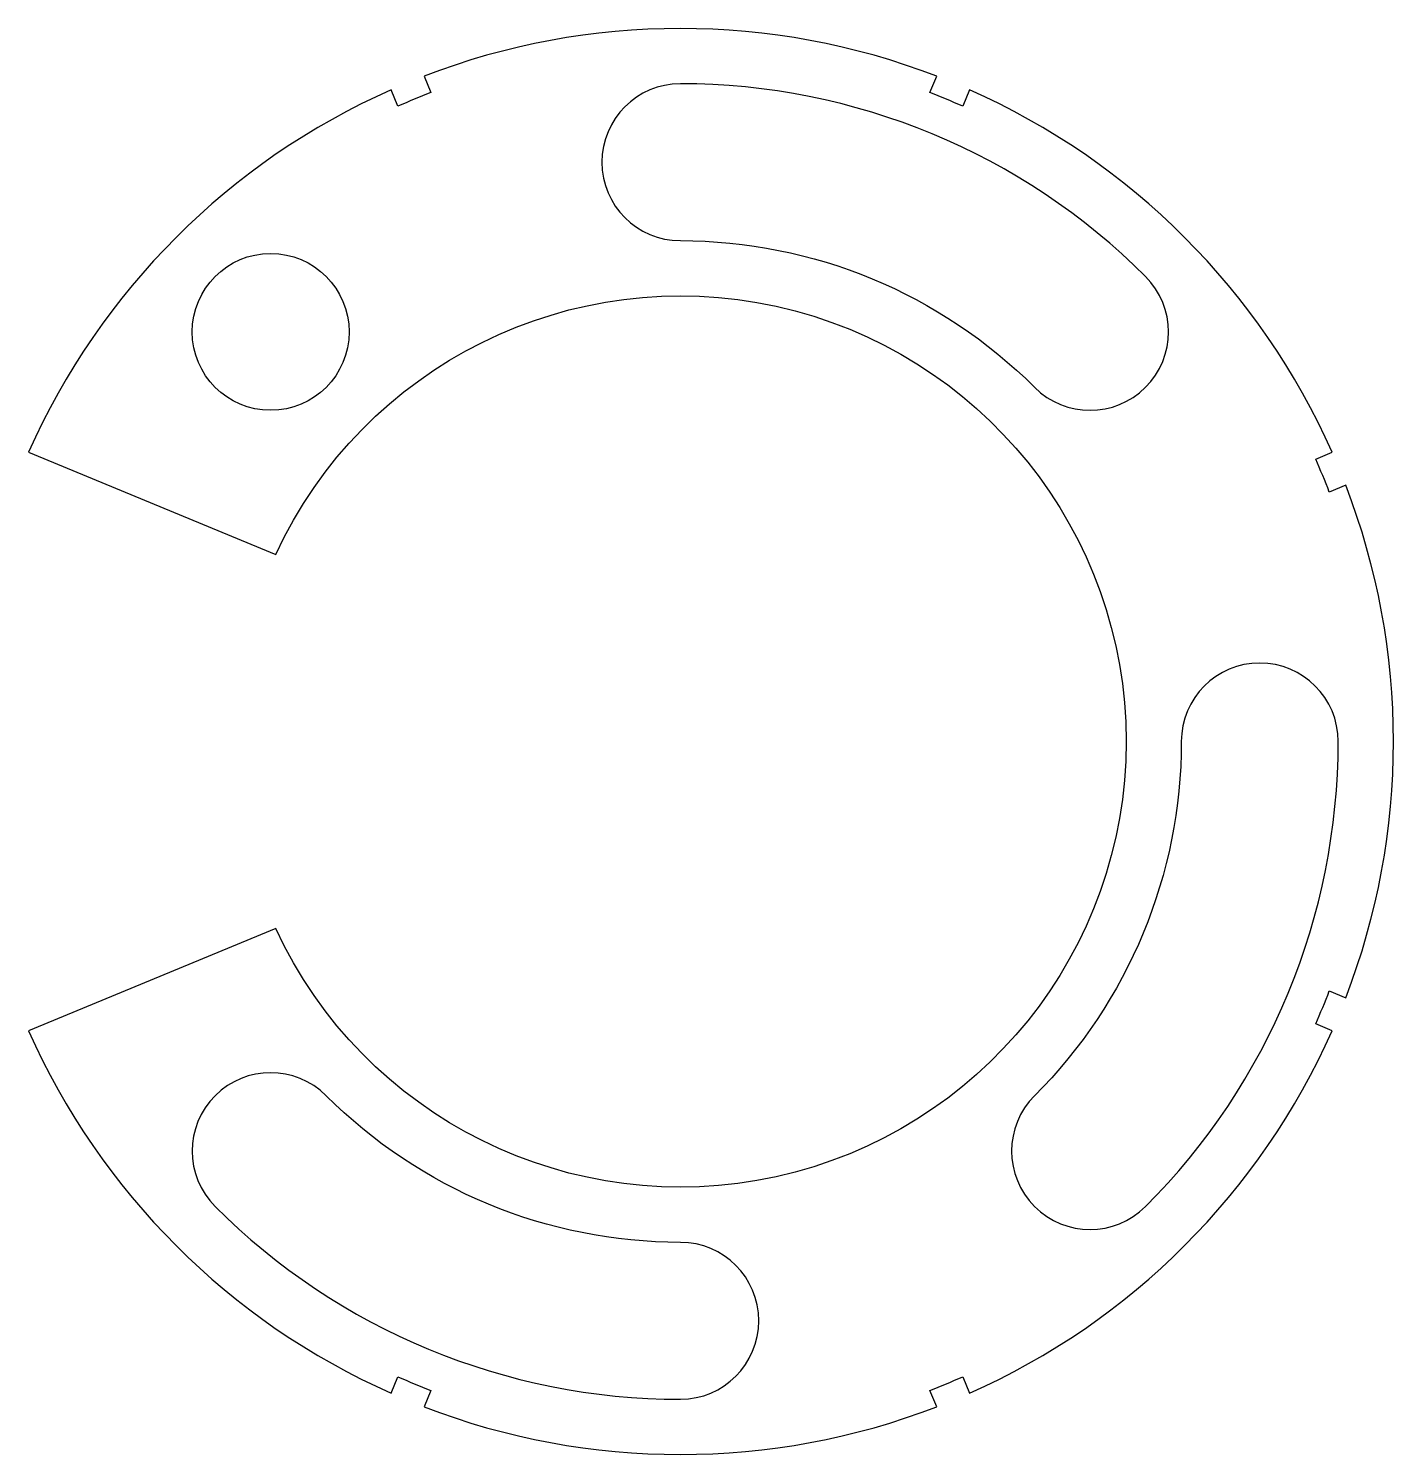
# Model space of a CAD drawing. Header units: inches. Extents: x -1.83 to 2, y -2 to 2.
import ezdxf

# ---------------------------------------------------------------- set-up
doc = ezdxf.new("R2010")
doc.units = ezdxf.units.IN
doc.layers.get('0').update_dxf_attribs({"linetype": 'CONTINUOUS'})

msp = doc.modelspace()

# ---------------------------------------------------------------- linework, layer by layer
for points in [[(-1.1348, -0.5242), (-1.828, -0.8113, 0.185948), (-0.8113, -1.828), (-0.7922, -1.7818, 0.012823), (-0.6998, -1.8201), (-0.7189, -1.8663, 0.185948), (0.7189, -1.8663), (0.6998, -1.8201, 0.012823), (0.7922, -1.7818), (0.8113, -1.828, 0.185948), (1.828, -0.8113), (1.7818, -0.7922, 0.012823), (1.8201, -0.6998), (1.8663, -0.7189, 0.185948), (1.8663, 0.7189), (1.8201, 0.6998, 0.012823), (1.7818, 0.7922), (1.828, 0.8113, 0.185948), (0.8113, 1.828), (0.7922, 1.7818, 0.012823), (0.6998, 1.8201), (0.7189, 1.8663, 0.185948), (-0.7189, 1.8663), (-0.6998, 1.8201, 0.012823), (-0.7922, 1.7818), (-0.8113, 1.828, 0.185948), (-1.828, 0.8113), (-1.1348, 0.5242, -4.549691)], [(0.9935, 0.9935, 1), (1.3046, 1.3046, 0.198912), (0, 1.845, 1), (0, 1.405, -0.198912)], [(0.9935, -0.9935, 1), (1.3046, -1.3046, 0.198912), (1.845, 0, 1), (1.405, 0, -0.198912)], [(-0.9935, -0.9935, 1), (-1.3046, -1.3046, 0.198912), (0, -1.845, 1), (0, -1.405, -0.198912)]]:
    msp.add_lwpolyline(points, format="xyb", close=True)
msp.add_circle((-1.149, 1.149), 0.22)

doc.saveas('drawing.dxf')
